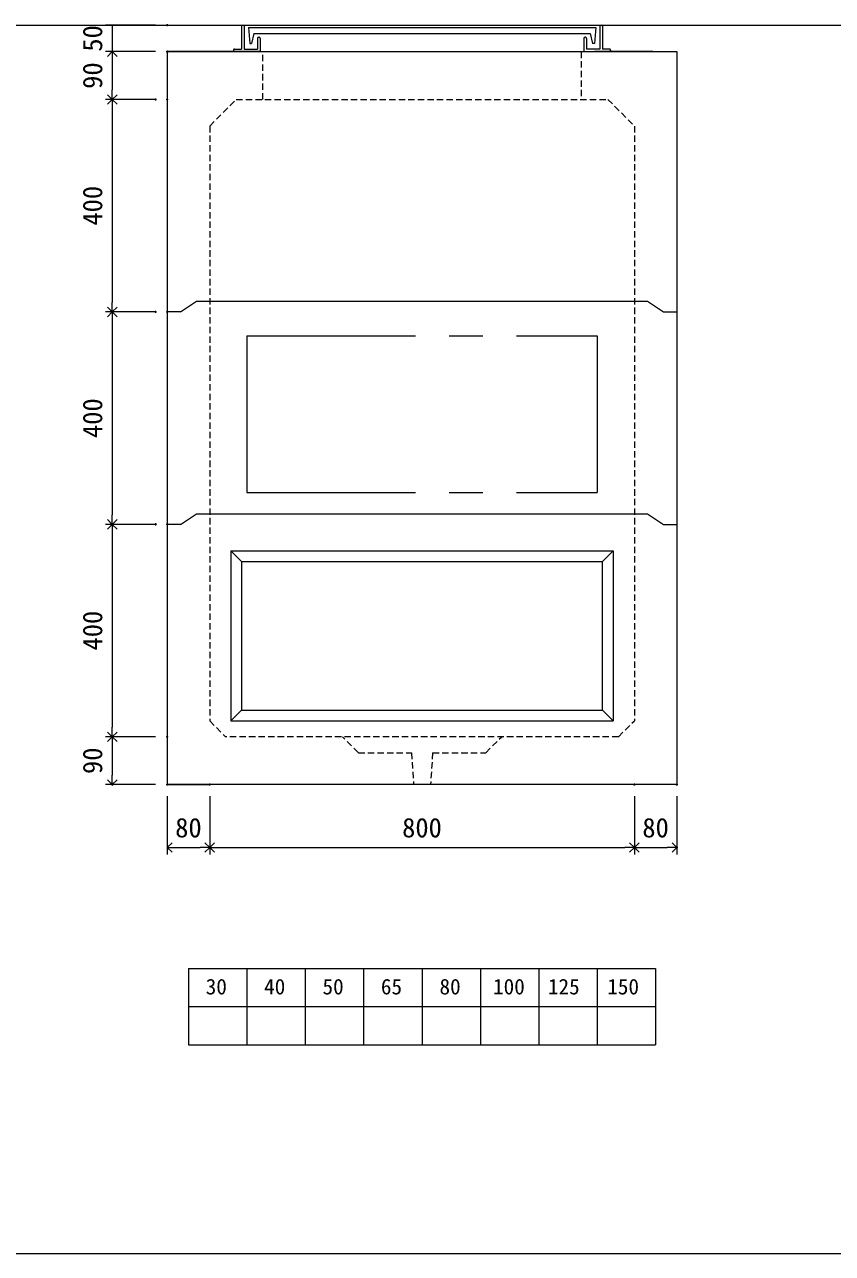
# Model space of a CAD drawing. Units: millimetres, scale not verified. Extents: x -4890 to 18490, y -2317 to 2317.
# Drawn here: x 1847 to 3368, y -1958 to 355 of the extents above; entities that cross this region are included whole.
import ezdxf
from ezdxf.enums import TextEntityAlignment as Align

# ---------------------------------------------------------------- set-up
doc = ezdxf.new("R2010")
doc.units = ezdxf.units.MM
doc.header["$LTSCALE"] = 10
doc.header["$PDMODE"] = 32
doc.header["$PDSIZE"] = 2
doc.linetypes.add('DASHED1', pattern=[1.8, 1.2, -0.6])
doc.linetypes.add('USER2', pattern=[50.8, 31.75, -6.35, 6.35, -6.35])
doc.layers.add('0-1_Defpoints', color=7, linetype='Continuous')
for name, color, linetype, lineweight in [('0-2_waku', 7, 'Continuous', 18), ('0-3_gaikei', 7, 'Continuous', 18), ('0-4_kakure', 7, 'DASHED1', 5), ('0-5_sunpou', 7, 'Continuous', 5), ('0-9_uchigawa', 6, 'Continuous', 18), ('0-B_futa', 3, 'Continuous', 18), ('0-C_GL', 4, 'Continuous', 18), ('0-E_文字１', 7, 'Continuous', 18), ('1-3_uchigawa2', 6, 'USER2', 18)]:
    doc.layers.add(name, color=color, linetype=linetype, lineweight=lineweight)
doc.styles.add('ＭＳ ゴシック', font='')
doc.styles.get('ＭＳ ゴシック').set_extended_font_data('MS Gothic')

# ---------------------------------------------------------------- blocks, each defined once
blk = doc.blocks.new('_Open90')
at = {"layer": '0-5_sunpou'}
blk.add_line((0, 0), (-1, 0), dxfattribs=at)
blk.add_lwpolyline([(-0.5, 0.5), (0, 0), (-0.5, -0.5)], dxfattribs=at)
blk = doc.blocks.new('D44')
at = {"layer": '0-1_Defpoints'}
for p in [(3562.32, 1602.03), (3458.83, 1202.03), (3562.32, 1202.03)]:
    blk.add_point(p, dxfattribs=at)
at = {"layer": '0-5_sunpou'}
for p, q in [((3540.32, 1602.03), (3445.83, 1602.03)), ((3458.83, 1584.03), (3458.83, 1220.03)), ((3540.32, 1202.03), (3445.83, 1202.03))]:
    blk.add_line(p, q, dxfattribs=at)
at = {"layer": '0-5_sunpou', "xscale": 18, "yscale": 18}
for p, rotation in [((3458.83, 1602.03), 90), ((3458.83, 1202.03), 270)]:
    blk.add_blockref('_Open90', p, dxfattribs=dict(at, rotation=rotation))
at = {"layer": '0-5_sunpou', "style": 'ＭＳ ゴシック'}
blk.add_text('400', height=36.66, rotation=90, dxfattribs=at).set_placement((3450.83, 1364.53), align=Align.BOTTOM_LEFT)
blk = doc.blocks.new('D45')
at = {"layer": '0-1_Defpoints'}
for p in [(3562.32, 1202.03), (3458.83, 1112.03), (3562.32, 1112.03)]:
    blk.add_point(p, dxfattribs=at)
at = {"layer": '0-5_sunpou'}
for p, q in [((3540.32, 1202.03), (3445.83, 1202.03)), ((3458.83, 1184.03), (3458.83, 1130.03)), ((3540.32, 1112.03), (3445.83, 1112.03))]:
    blk.add_line(p, q, dxfattribs=at)
at = {"layer": '0-5_sunpou', "xscale": 18, "yscale": 18}
for p, rotation in [((3458.83, 1202.03), 90), ((3458.83, 1112.03), 270)]:
    blk.add_blockref('_Open90', p, dxfattribs=dict(at, rotation=rotation))
at = {"layer": '0-5_sunpou', "style": 'ＭＳ ゴシック'}
blk.add_text('90', height=36.66, rotation=90, dxfattribs=at).set_placement((3450.83, 1132.03), align=Align.BOTTOM_LEFT)
blk = doc.blocks.new('D46')
at = {"layer": '0-1_Defpoints'}
for p in [(3562.32, 1112.03), (3642.32, 1112.03), (3642.32, 993.64)]:
    blk.add_point(p, dxfattribs=at)
at = {"layer": '0-5_sunpou'}
for p, q in [((3562.32, 1090.03), (3562.32, 980.64)), ((3642.32, 1090.03), (3642.32, 980.64)), ((3580.32, 993.64), (3624.32, 993.64))]:
    blk.add_line(p, q, dxfattribs=at)
at = {"layer": '0-5_sunpou', "xscale": 18, "yscale": 18, "rotation": 180}
blk.add_blockref('_Open90', (3562.32, 993.64), dxfattribs=at)
at = {"layer": '0-5_sunpou', "xscale": 18, "yscale": 18}
blk.add_blockref('_Open90', (3642.32, 993.64), dxfattribs=at)
at = {"layer": '0-5_sunpou', "style": 'ＭＳ ゴシック'}
blk.add_text('80', height=36.66, dxfattribs=at).set_placement((3577.32, 1001.64), align=Align.BOTTOM_LEFT)
blk = doc.blocks.new('D47')
at = {"layer": '0-1_Defpoints'}
for p in [(3642.32, 1112.03), (4442.32, 1112.03), (4442.32, 993.64)]:
    blk.add_point(p, dxfattribs=at)
at = {"layer": '0-5_sunpou'}
for p, q in [((3642.32, 1090.03), (3642.32, 980.64)), ((4442.32, 1090.03), (4442.32, 980.64)), ((3660.32, 993.64), (4424.32, 993.64))]:
    blk.add_line(p, q, dxfattribs=at)
at = {"layer": '0-5_sunpou', "xscale": 18, "yscale": 18, "rotation": 180}
blk.add_blockref('_Open90', (3642.32, 993.64), dxfattribs=at)
at = {"layer": '0-5_sunpou', "xscale": 18, "yscale": 18}
blk.add_blockref('_Open90', (4442.32, 993.64), dxfattribs=at)
at = {"layer": '0-5_sunpou', "style": 'ＭＳ ゴシック'}
blk.add_text('800', height=36.66, dxfattribs=at).set_placement((4004.82, 1001.64), align=Align.BOTTOM_LEFT)
blk = doc.blocks.new('D48')
at = {"layer": '0-1_Defpoints'}
for p in [(4442.32, 1112.03), (4522.32, 1112.03), (4522.32, 993.64)]:
    blk.add_point(p, dxfattribs=at)
at = {"layer": '0-5_sunpou'}
for p, q in [((4442.32, 1090.03), (4442.32, 980.64)), ((4522.32, 1090.03), (4522.32, 980.64)), ((4460.32, 993.64), (4504.32, 993.64))]:
    blk.add_line(p, q, dxfattribs=at)
at = {"layer": '0-5_sunpou', "xscale": 18, "yscale": 18, "rotation": 180}
blk.add_blockref('_Open90', (4442.32, 993.64), dxfattribs=at)
at = {"layer": '0-5_sunpou', "xscale": 18, "yscale": 18}
blk.add_blockref('_Open90', (4522.32, 993.64), dxfattribs=at)
at = {"layer": '0-5_sunpou', "style": 'ＭＳ ゴシック'}
blk.add_text('80', height=36.66, dxfattribs=at).set_placement((4457.32, 1001.64), align=Align.BOTTOM_LEFT)
blk = doc.blocks.new('D49')
at = {"layer": '0-1_Defpoints'}
for p in [(3562.32, 2492.03), (3458.83, 2402.03), (3562.32, 2402.03)]:
    blk.add_point(p, dxfattribs=at)
at = {"layer": '0-5_sunpou'}
for p, q in [((3540.32, 2492.03), (3445.83, 2492.03)), ((3458.83, 2474.03), (3458.83, 2420.03)), ((3540.32, 2402.03), (3445.83, 2402.03))]:
    blk.add_line(p, q, dxfattribs=at)
at = {"layer": '0-5_sunpou', "xscale": 18, "yscale": 18}
for p, rotation in [((3458.83, 2492.03), 90), ((3458.83, 2402.03), 270)]:
    blk.add_blockref('_Open90', p, dxfattribs=dict(at, rotation=rotation))
at = {"layer": '0-5_sunpou', "style": 'ＭＳ ゴシック'}
blk.add_text('90', height=36.66, rotation=90, dxfattribs=at).set_placement((3450.83, 2422.03), align=Align.BOTTOM_LEFT)
blk = doc.blocks.new('D50')
at = {"layer": '0-1_Defpoints'}
for p in [(3540.32, 2402.03), (3458.83, 2002.03), (3562.32, 2002.03)]:
    blk.add_point(p, dxfattribs=at)
at = {"layer": '0-5_sunpou'}
for p, q in [((3518.32, 2402.03), (3445.83, 2402.03)), ((3458.83, 2384.03), (3458.83, 2020.03)), ((3540.32, 2002.03), (3445.83, 2002.03))]:
    blk.add_line(p, q, dxfattribs=at)
at = {"layer": '0-5_sunpou', "xscale": 18, "yscale": 18}
for p, rotation in [((3458.83, 2402.03), 90), ((3458.83, 2002.03), 270)]:
    blk.add_blockref('_Open90', p, dxfattribs=dict(at, rotation=rotation))
at = {"layer": '0-5_sunpou', "style": 'ＭＳ ゴシック'}
blk.add_text('400', height=36.66, rotation=90, dxfattribs=at).set_placement((3450.83, 2164.53), align=Align.BOTTOM_LEFT)
blk = doc.blocks.new('D60')
at = {"layer": '0-1_Defpoints'}
for p in [(3540.32, 2002.03), (3458.83, 1602.03), (3540.32, 1602.03)]:
    blk.add_point(p, dxfattribs=at)
at = {"layer": '0-5_sunpou'}
for p, q in [((3518.32, 2002.03), (3445.83, 2002.03)), ((3458.83, 1984.03), (3458.83, 1620.03)), ((3518.32, 1602.03), (3445.83, 1602.03))]:
    blk.add_line(p, q, dxfattribs=at)
at = {"layer": '0-5_sunpou', "xscale": 18, "yscale": 18}
for p, rotation in [((3458.83, 2002.03), 90), ((3458.83, 1602.03), 270)]:
    blk.add_blockref('_Open90', p, dxfattribs=dict(at, rotation=rotation))
at = {"layer": '0-5_sunpou', "style": 'ＭＳ ゴシック'}
blk.add_text('400', height=36.66, rotation=90, dxfattribs=at).set_placement((3450.83, 1764.53), align=Align.BOTTOM_LEFT)
blk = doc.blocks.new('D79')
at = {"layer": '0-1_Defpoints'}
for p in [(3562.32, 2542.03), (3458.83, 2492.03), (3562.32, 2492.03)]:
    blk.add_point(p, dxfattribs=at)
at = {"layer": '0-5_sunpou'}
for p, q in [((3540.32, 2542.03), (3445.83, 2542.03)), ((3458.83, 2542.03), (3458.83, 2492.03)), ((3540.32, 2492.03), (3445.83, 2492.03))]:
    blk.add_line(p, q, dxfattribs=at)
at = {"layer": '0-5_sunpou', "style": 'ＭＳ ゴシック'}
blk.add_text('50', height=36.66, rotation=90, dxfattribs=at).set_placement((3450.83, 2492.03), align=Align.BOTTOM_LEFT)

msp = doc.modelspace()

# ---------------------------------------------------------------- linework, layer by layer
at = {"layer": '0-2_waku'}
for p, q in [((2155.32, -1421.75), (2155.32, -1565.75)), ((2155.32, -1421.75), (2155.32, -1565.75)), ((2155.32, -1421.75), (2155.32, -1565.75)), ((2155.32, -1421.75), (2155.32, -1565.75)), ((2155.32, -1421.75), (3035.32, -1421.75)), ((2265.32, -1421.75), (2265.32, -1565.75)), ((2375.32, -1421.75), (2375.32, -1565.75)), ((2375.32, -1421.75), (2375.32, -1565.75)), ((2485.32, -1421.75), (2485.32, -1565.75)), ((2595.32, -1421.75), (2595.32, -1565.75)), ((2705.32, -1421.75), (2705.32, -1565.75)), ((2815.32, -1421.75), (2815.32, -1565.75)), ((2925.32, -1421.75), (2925.32, -1565.75)), ((3035.32, -1421.75), (3035.32, -1565.75)), ((2155.32, -1493.75), (3035.32, -1493.75)), ((2155.32, -1565.75), (3035.32, -1565.75)), ((-1229.68, -1958.42), (4890.32, -1958.42)), ((-1229.68, -1958.42), (4890.32, -1958.42))]:
    msp.add_line(p, q, dxfattribs=at)
at = {"layer": '0-3_gaikei'}
for p, q in [((2115.32, 304.25), (2115.32, -1075.75)), ((2160.32, 304.25), (2270.32, 304.25)), ((2195.32, 304.25), (2995.32, 304.25)), ((3030.32, 304.25), (2920.32, 304.25)), ((3075.32, 304.25), (3075.32, -1075.75)), ((2140.32, -185.75), (2170.32, -165.75)), ((2140.32, -185.75), (2170.32, -165.75)), ((2170.32, -165.75), (3020.32, -165.75)), ((3020.32, -165.75), (3050.32, -185.75)), ((3020.32, -165.75), (3050.32, -185.75)), ((2140.32, -185.75), (2115.32, -185.75)), ((2140.32, -185.75), (2115.32, -185.75)), ((3050.32, -185.75), (3075.32, -185.75)), ((3050.32, -185.75), (3075.32, -185.75)), ((2140.32, -585.75), (2170.32, -565.75)), ((2140.32, -585.75), (2170.32, -565.75)), ((2170.32, -565.75), (3020.32, -565.75)), ((3020.32, -565.75), (3050.32, -585.75)), ((3020.32, -565.75), (3050.32, -585.75)), ((2140.32, -585.75), (2115.32, -585.75)), ((2140.32, -585.75), (2115.32, -585.75)), ((3050.32, -585.75), (3075.32, -585.75)), ((3050.32, -585.75), (3075.32, -585.75)), ((3075.32, -1075.75), (2115.32, -1075.75)), ((2115.32, -1075.75), (2195.32, -1075.75))]:
    msp.add_line(p, q, dxfattribs=at)
at = {"layer": '0-3_gaikei', "lineweight": 5}
for p, q in [((2170.32, -165.75), (3020.32, -165.75)), ((2170.32, -165.75), (3020.32, -165.75)), ((2170.32, -565.75), (3020.32, -565.75)), ((2170.32, -565.75), (3020.32, -565.75))]:
    msp.add_line(p, q, dxfattribs=at)
at = {"layer": '0-3_gaikei'}
msp.add_lwpolyline([(2245.32, 304.25), (2115.32, 304.25), (3075.32, 304.25)], dxfattribs=at)
at = {"layer": '0-4_kakure'}
for p, q in [((2295.32, 214.25), (2295.32, 304.25)), ((2895.32, 304.25), (2895.32, 214.25)), ((2195.32, 164.25), (2245.32, 214.25)), ((2245.32, 214.25), (2945.32, 214.25)), ((2245.32, 214.25), (2945.32, 214.25)), ((2245.32, 214.25), (2945.32, 214.25)), ((2945.32, 214.25), (2995.32, 164.25)), ((2195.32, 164.25), (2195.32, -955.75)), ((2995.32, 164.25), (2995.32, -955.75)), ((2195.32, -955.75), (2225.32, -985.75)), ((2965.32, -985.75), (2995.32, -955.75)), ((2965.32, -985.75), (2225.32, -985.75)), ((2475.32, -1015.75), (2445.32, -985.75)), ((2475.32, -1015.75), (2445.32, -985.75)), ((2475.32, -1015.75), (2445.32, -985.75)), ((2715.32, -1015.75), (2745.32, -985.75)), ((2715.32, -1015.75), (2745.32, -985.75)), ((2715.32, -1015.75), (2745.32, -985.75)), ((2475.32, -1015.75), (2575.32, -1015.75)), ((2475.32, -1015.75), (2575.32, -1015.75)), ((2475.32, -1015.75), (2575.32, -1015.75)), ((2575.32, -1015.75), (2579.32, -1075.75)), ((2575.32, -1015.75), (2579.32, -1075.75)), ((2615.32, -1015.75), (2611.32, -1075.75)), ((2615.32, -1015.75), (2611.32, -1075.75)), ((2615.32, -1015.75), (2715.32, -1015.75)), ((2615.32, -1015.75), (2715.32, -1015.75)), ((2615.32, -1015.75), (2715.32, -1015.75))]:
    msp.add_line(p, q, dxfattribs=at)
at = {"layer": '0-9_uchigawa'}
for p, q in [((2235.32, -635.75), (2255.32, -655.75)), ((2235.32, -635.75), (2235.32, -935.75)), ((2235.32, -635.75), (2955.32, -635.75)), ((2235.32, -635.75), (2235.32, -955.68)), ((2235.32, -635.75), (2255.32, -655.75)), ((2955.32, -635.75), (2935.32, -655.75)), ((2955.32, -635.75), (2955.32, -955.68)), ((2255.32, -655.75), (2255.32, -915.75)), ((2255.32, -655.75), (2255.32, -915.75)), ((2255.32, -655.75), (2255.32, -915.75)), ((2255.32, -655.75), (2255.32, -915.75)), ((2255.32, -655.75), (2255.32, -935.68)), ((2935.32, -935.68), (2935.32, -655.75)), ((2235.32, -955.68), (2255.32, -935.68)), ((2255.32, -935.68), (2935.32, -935.68)), ((2955.32, -955.68), (2935.32, -935.68)), ((2235.32, -955.68), (2955.32, -955.68)), ((2255.32, -955.68), (2955.32, -955.68))]:
    msp.add_line(p, q, dxfattribs=at)
for points in [[(2235.32, -635.75), (2255.32, -655.75), (2255.32, -915.75)], [(2235.32, -635.75), (2255.32, -655.75), (2935.32, -655.75)]]:
    msp.add_lwpolyline(points, dxfattribs=at)
at = {"layer": '0-B_futa'}
for p, q in [((2255.31, 352.25), (2255.31, 309.25)), ((2257.31, 354.25), (2260.31, 354.25)), ((2260.31, 354.25), (2260.31, 309.25)), ((2268.13, 349.75), (2922.46, 349.75)), ((2268.13, 349.75), (2270.62, 319.75)), ((2922.46, 349.75), (2920.21, 319.75)), ((2930.32, 354.25), (2930.32, 309.25)), ((2930.32, 354.25), (2933.32, 354.25)), ((2935.32, 352.25), (2935.32, 309.25)), ((2278.65, 338.75), (2274.33, 319.75)), ((2278.65, 338.75), (2911.98, 338.75)), ((2285.31, 329.25), (2285.31, 309.25)), ((2287.31, 331.25), (2288.31, 331.25)), ((2290.31, 329.25), (2290.31, 304.25)), ((2900.32, 329.25), (2900.32, 304.25)), ((2903.32, 331.25), (2902.32, 331.25)), ((2905.32, 329.25), (2905.32, 309.25)), ((2911.98, 338.75), (2916.3, 319.75)), ((2240.31, 307.25), (2240.31, 306.25)), ((2242.31, 309.25), (2255.31, 309.25)), ((2290.31, 304.25), (2242.31, 304.25)), ((2260.31, 309.25), (2285.31, 309.25)), ((2270.62, 319.75), (2274.33, 319.75)), ((2900.32, 304.25), (2948.32, 304.25)), ((2930.32, 309.25), (2905.32, 309.25)), ((2920.21, 319.75), (2916.3, 319.75)), ((2948.32, 309.25), (2935.32, 309.25)), ((2950.32, 307.25), (2950.32, 306.25))]:
    msp.add_line(p, q, dxfattribs=at)
for centre, start, end in [((2257.31, 352.25), 90, 180), ((2933.32, 352.25), 0, 90), ((2287.31, 329.25), 90, 180), ((2288.31, 329.25), 0, 90), ((2902.32, 329.25), 90, 180), ((2903.32, 329.25), 0, 90), ((2242.31, 307.25), 90, 180), ((2242.31, 306.25), 180, 270), ((2948.32, 307.25), 0, 90), ((2948.32, 306.25), 270, 0)]:
    msp.add_arc(centre, 2, start, end, dxfattribs=at)
at = {"layer": '0-C_GL'}
msp.add_line((-1229.68, 354.25), (4890.32, 354.25), dxfattribs=at)
at = {"layer": '1-3_uchigawa2'}
for p, q in [((2265.32, -230.75), (2265.32, -525.75)), ((2265.32, -230.75), (2925.32, -230.75)), ((2925.32, -230.75), (2925.32, -525.75)), ((2265.32, -525.75), (2925.32, -525.75))]:
    msp.add_line(p, q, dxfattribs=at)

# ---------------------------------------------------------------- block references
at = {"layer": '0-5_sunpou'}
for name in ['D79', 'D49', 'D50', 'D60', 'D44', 'D45', 'D46', 'D47', 'D48']:
    msp.add_blockref(name, (-1447, -2187.78), dxfattribs=at)

# ---------------------------------------------------------------- texts
at = {"layer": '0-E_文字１', "style": 'ＭＳ ゴシック'}
for s, p in [('30', (2187.78, -1479.57)), ('40', (2297.78, -1479.57)), ('50', (2407.78, -1479.57)), ('65', (2517.78, -1479.57)), ('80', (2628.19, -1479.57)), ('100', (2729.06, -1479.57)), ('125', (2832.45, -1479.57)), ('150', (2944.21, -1479.57))]:
    msp.add_text(s, height=29.33, dxfattribs=at).set_placement(p, align=Align.BOTTOM_LEFT)

doc.saveas('drawing.dxf')
